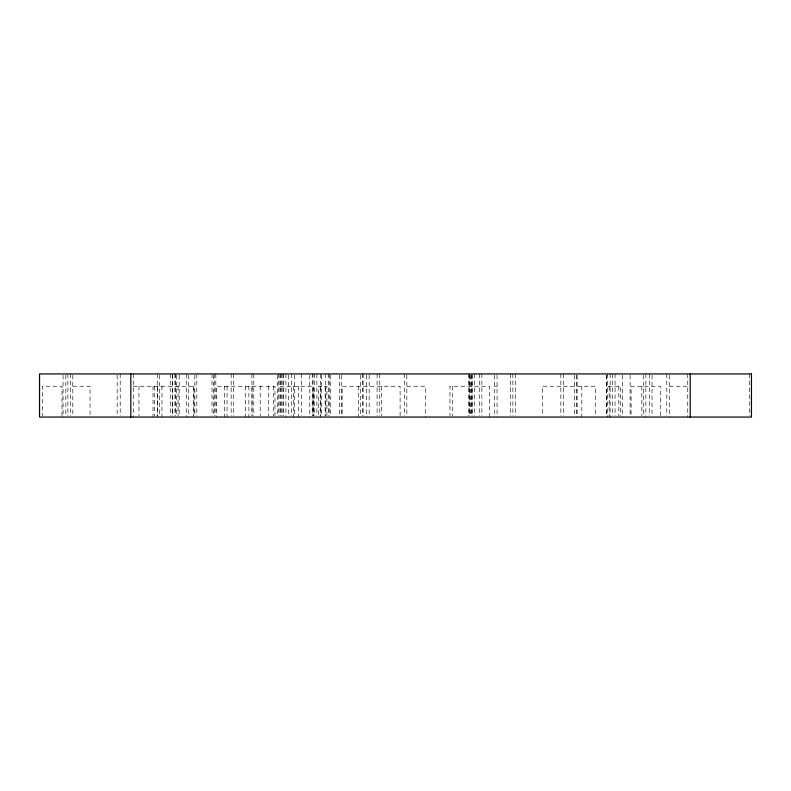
<?xml version="1.0" encoding="UTF-8"?>
<svg xmlns="http://www.w3.org/2000/svg" width="791" height="791" viewBox="0 0 791 791"><rect width="100%" height="100%" fill="white"/><g stroke="black" fill="none" stroke-linecap="round" stroke-linejoin="round"><path stroke-width="0.59" stroke-dasharray="3.96 2.97" d="M313.058 392.415L313.058 415.829L313.058 373.935M72.802 386.255L90.045 386.255L90.045 417.065M133.293 386.255L193.993 386.255L193.993 415.829M279.915 386.255L313.424 386.255L313.424 415.829M406.831 386.255L425.311 386.255L425.311 417.065M494.593 386.255L497.055 386.255M560.839 386.255L542.359 386.255L542.359 415.829M563.311 386.255L595.336 386.255L595.336 415.829M607.666 386.255L620.332 386.255L620.332 415.829M669.265 386.255L690.217 386.255M749.354 373.935L749.354 415.829M687.745 373.935L687.745 417.065M669.265 375.171L669.265 417.065M666.803 373.935L666.803 415.829M660.337 415.829L660.337 386.255L631.07 386.255L631.07 417.065M652.021 375.171L652.021 415.829M649.549 373.935L649.549 415.829M645.861 373.935L645.861 417.065M643.39 375.171L643.39 417.065M641.857 386.255L641.857 415.829M630.12 375.171L630.12 415.829M622.517 375.171L622.517 417.065M618.819 386.255L618.819 415.829M615.052 373.935L615.052 415.829M612.59 373.935L612.59 415.829M610.128 373.935L610.128 417.065M609.179 386.255L609.179 417.065M607.666 373.935L607.666 417.065M606.588 375.171L606.588 415.829M606.489 375.171L606.489 417.065M581.79 386.255L581.79 417.065M576.985 375.171L576.985 415.829M576.857 375.171L576.857 417.065M574.513 375.171L574.513 415.829M563.311 373.935L563.311 415.829M560.839 373.935L560.839 415.829M515.267 373.935L515.267 415.829M512.865 373.935L512.865 415.829M510.462 373.935L510.462 415.829M497.055 375.171L497.055 417.065M494.593 375.171L494.593 417.065M489.51 417.065L489.51 386.255L449.97 386.255L449.97 415.829M481.867 373.935L481.867 415.829M479.395 373.935L479.395 415.829M474.59 373.935L474.59 415.829M472.128 375.171L472.128 417.065M472.009 373.935L472.009 415.829M471.031 375.171L471.031 415.829M470.912 375.171L470.912 415.829M469.666 373.935L469.666 415.829M469.538 375.171L469.538 415.829M468.45 373.935L468.45 415.829M452.412 386.255L452.412 415.829M406.831 375.171L406.831 415.829M404.359 373.935L404.359 415.829M400.098 415.829L400.098 386.255L342.137 386.255L342.137 415.829M381.569 386.255L381.569 415.829M379.759 373.935L379.759 415.829M377.099 373.935L377.099 415.829M369.16 375.171L369.16 415.829M366.688 375.171L366.688 417.065M363.089 373.935L363.089 415.829M362.753 373.935L362.753 415.829M360.627 375.171L360.627 415.829M358.61 386.255L358.61 417.065M341.317 375.171L341.317 417.065M339.468 375.171L339.468 415.829M330.223 375.171L330.223 415.829M329.204 373.935L329.204 415.829M328.216 373.935L328.314 415.829M326.891 415.829L326.891 386.255L318.476 386.255L318.476 415.829M325.516 373.935L325.516 415.829M325.15 386.255L325.15 415.829M321.482 375.171L321.482 415.829M320.404 373.935L320.404 417.065M320.217 386.255L320.217 415.829M316.884 373.935L316.884 415.829M314.423 373.935L314.423 415.829M312.237 373.935L312.237 415.829M309.775 375.171L309.775 417.065M301.351 373.935L301.351 415.829M298.405 386.255L298.405 417.065M294.578 375.171L294.578 415.829M293.708 386.255L293.708 417.065M291.572 373.935L291.572 415.829M288.399 375.171L288.399 415.829M285.937 373.935L285.937 417.065M283.475 373.935L283.475 415.829M282.911 373.935L282.911 415.829M281.626 373.935L281.626 415.829M280.449 373.935L280.449 415.829M279.915 373.935L279.915 415.829M278.343 373.935L278.343 415.829M277.453 375.171L277.453 415.829M274.991 415.829L274.991 386.255L216.378 386.255L216.378 417.065M273.617 386.255L273.617 415.829M268.604 386.255L268.604 415.829M260.209 386.255L260.209 415.829M253.802 373.935L253.802 415.829M252.102 386.255L252.102 415.829M251.914 373.935L251.914 415.829M248.898 386.255L248.898 417.065M245.546 386.255L245.546 417.065M233.622 373.935L233.622 415.829M231.16 373.935L231.16 415.829M227.066 386.255L227.066 417.065M224.328 386.255L224.328 417.065M215.844 373.935L215.844 415.829M214.47 373.935L214.47 415.829M213.382 375.171L213.382 415.829M212.008 373.935L212.008 415.829M196.801 373.935L196.801 415.829M194.843 375.171L194.843 415.829M193.716 386.255L193.716 417.065M188.742 375.171L188.742 417.065M186.281 373.935L186.281 417.065M179.201 375.171L179.201 415.829M178.044 386.255L178.044 415.829M176.739 375.171L176.739 415.829M175.236 373.935L175.236 415.829M174.999 373.935L174.999 415.829M172.725 375.171L172.725 417.065M172.537 373.935L172.537 415.829M170.263 373.935L170.263 415.829M161.957 386.255L161.957 417.065M159.555 375.171L159.555 415.829M157.745 386.255L157.745 417.065M157.439 373.935L157.439 415.829M154.285 386.255L154.285 415.829M153.009 386.255L153.009 417.065M138.959 386.255L138.959 415.829M133.293 373.935L133.293 417.065M120.192 373.935L120.192 415.829M117.157 375.171L117.157 415.829M72.802 375.171L72.802 415.829M70.34 373.935L70.34 415.829M67.868 373.935L67.868 415.829M65.821 375.171L65.821 415.829M63.062 375.171L63.062 417.065M62.005 415.829L62.005 386.255L42.289 386.255L42.289 415.829"/><path stroke-width="1.19" d="M690.217 373.935L690.217 417.065M130.831 373.935L130.831 417.065M751.45 373.935L39.55 373.935L39.55 417.065L751.45 417.065L751.45 373.935"/></g></svg>
